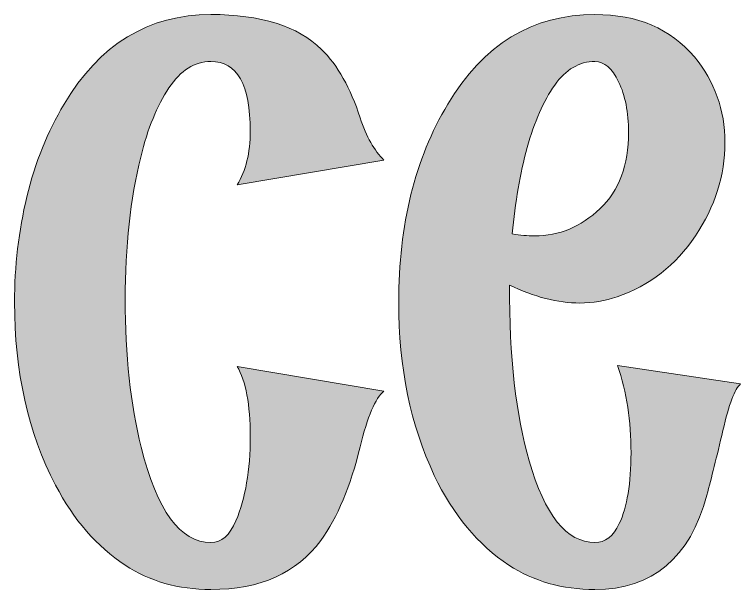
# Model space of a CAD drawing. Header units: inches. Extents: x 163 to 918, y -951 to -129.
# Drawn here: x 718.6 to 917.3, y -950.2 to -792.8 of the extents above; entities that cross this region are included whole.
import ezdxf

# ---------------------------------------------------------------- set-up
doc = ezdxf.new("R2010")
doc.units = ezdxf.units.IN
doc.header["$MEASUREMENT"] = 0
doc.layers.add('Layer 1', color=7, linetype='Continuous')

# ---------------------------------------------------------------- blocks, each defined once
blk = doc.blocks.new('block 4')
at = {"layer": 'Layer 1', "true_color": 0x030405}
h = blk.add_hatch(color=178, dxfattribs=at)
h.dxf.hatch_style = 2
edge = h.paths.add_edge_path()
edge.add_spline(control_points=[(772.34, -950.2), (763.38, -950.2), (755.57, -947.98), (748.91, -943.54), (741.11, -938.41), (734.75, -931.1), (729.85, -921.61), (722.35, -907.3), (718.6, -890.61), (718.6, -871.55), (718.6, -861.68), (719.73, -852.05), (721.99, -842.68), (724.25, -833.3), (727.63, -824.86), (732.15, -817.36), (741.87, -800.98), (755.27, -792.79), (772.34, -792.79), (786.03, -792.79), (796.14, -795.96), (802.65, -802.32), (807.08, -806.68), (810.6, -812.92), (813.21, -821.03), (814.89, -826.24), (817.07, -830.1), (819.75, -832.63), (819.75, -832.63), (779.57, -839.4), (779.57, -839.4), (781.94, -835.58), (783.13, -830.68), (783.13, -824.71), (783.13, -812), (779.53, -805.65), (772.34, -805.65), (767.89, -805.65), (764.07, -808.06), (760.85, -812.88), (757.64, -817.7), (755.07, -824.02), (753.16, -831.82), (750.33, -843.31), (748.91, -856.28), (748.91, -870.75), (748.91, -886.06), (750.37, -899.56), (753.28, -911.27), (757.64, -928.65), (763.99, -937.34), (772.34, -937.34), (775.24, -937.34), (777.54, -935.35), (779.22, -931.37), (781.83, -925.24), (783.13, -917.55), (783.13, -908.29), (783.13, -899.56), (781.94, -893.17), (779.57, -889.12), (779.57, -889.12), (819.75, -895.89), (819.75, -895.89), (817.38, -897.8), (815.2, -902.89), (813.21, -911.16), (810.6, -921.95), (807.01, -930.49), (802.42, -936.76), (795.91, -945.72), (785.88, -950.2), (772.34, -950.2)], knot_values=[0, 0, 0, 0, 1, 1, 1, 2, 2, 2, 3, 3, 3, 4, 4, 4, 5, 5, 5, 6, 6, 6, 7, 7, 7, 8, 8, 8, 9, 9, 9, 10, 10, 10, 11, 11, 11, 12, 12, 12, 13, 13, 13, 14, 14, 14, 15, 15, 15, 16, 16, 16, 17, 17, 17, 18, 18, 18, 19, 19, 19, 20, 20, 20, 21, 21, 21, 22, 22, 22, 23, 23, 23, 24, 24, 24, 24], degree=3, periodic=1)
h = blk.add_hatch(color=178, dxfattribs=at)
h.dxf.hatch_style = 2
edge = h.paths.add_edge_path()
edge.add_spline(control_points=[(877.5, -950.2), (868.55, -950.2), (860.7, -947.98), (853.97, -943.54), (845.47, -937.95), (838.66, -929.76), (833.53, -918.97), (827.02, -905.19), (823.77, -889.39), (823.77, -871.55), (823.77, -850.35), (828.25, -832.28), (837.2, -817.36), (846.92, -800.98), (860.36, -792.79), (877.5, -792.79), (889.14, -792.79), (898.21, -796.65), (904.71, -804.38), (910.3, -811.12), (913.09, -818.93), (913.09, -827.81), (913.09, -836.84), (910.4, -845.37), (905, -853.41), (899.6, -861.45), (892.47, -867), (883.59, -870.06), (880.3, -871.21), (876.89, -871.78), (873.37, -871.78), (867.32, -871.78), (860.89, -870.13), (854.08, -866.84), (854.08, -886.52), (855.88, -902.55), (859.48, -914.95), (863.76, -929.87), (869.77, -937.34), (877.5, -937.34), (880.33, -937.34), (882.56, -935.61), (884.16, -932.17), (886.3, -927.58), (887.38, -921.11), (887.38, -912.77), (887.38, -904.12), (886.15, -896.16), (883.7, -888.89), (883.7, -888.89), (917.34, -893.94), (917.34, -893.94), (915.81, -895.24), (914.2, -899.49), (912.52, -906.68), (910.84, -913.88), (909.38, -919.77), (908.16, -924.36), (903.49, -941.59), (893.27, -950.2), (877.5, -950.2)], knot_values=[0, 0, 0, 0, 1, 1, 1, 2, 2, 2, 3, 3, 3, 4, 4, 4, 5, 5, 5, 6, 6, 6, 7, 7, 7, 8, 8, 8, 9, 9, 9, 10, 10, 10, 11, 11, 11, 12, 12, 12, 13, 13, 13, 14, 14, 14, 15, 15, 15, 16, 16, 16, 17, 17, 17, 18, 18, 18, 19, 19, 19, 20, 20, 20, 20], degree=3, periodic=1)
edge = h.paths.add_edge_path()
edge.add_spline(control_points=[(860.97, -853.41), (867.7, -853.41), (873.67, -850.92), (878.88, -845.95), (884.09, -840.97), (886.69, -834.01), (886.69, -825.05), (886.69, -819.54), (885.79, -814.93), (883.99, -811.22), (882.19, -807.5), (880.03, -805.65), (877.5, -805.65), (873.22, -805.65), (869.54, -807.81), (866.48, -812.13), (863.42, -816.46), (860.91, -822.16), (858.96, -829.24), (857.01, -836.32), (855.65, -844.19), (854.88, -852.84), (857.03, -853.22), (859.06, -853.41), (860.97, -853.41)], knot_values=[0, 0, 0, 0, 1, 1, 1, 2, 2, 2, 3, 3, 3, 4, 4, 4, 5, 5, 5, 6, 6, 6, 7, 7, 7, 8, 8, 8, 8], degree=3, periodic=1)
at = {"layer": 'Layer 1', "lineweight": 0}
for points, knots in [([(772.34, -950.2), (763.38, -950.2), (755.57, -947.98), (748.91, -943.54), (741.11, -938.41), (734.75, -931.1), (729.85, -921.61), (722.35, -907.3), (718.6, -890.61), (718.6, -871.55), (718.6, -861.68), (719.73, -852.05), (721.99, -842.68), (724.25, -833.3), (727.63, -824.86), (732.15, -817.36), (741.87, -800.98), (755.27, -792.79), (772.34, -792.79), (786.03, -792.79), (796.14, -795.96), (802.65, -802.32), (807.08, -806.68), (810.6, -812.92), (813.21, -821.03), (814.89, -826.24), (817.07, -830.1), (819.75, -832.63), (819.75, -832.63), (779.57, -839.4), (779.57, -839.4), (781.94, -835.58), (783.13, -830.68), (783.13, -824.71), (783.13, -812), (779.53, -805.65), (772.34, -805.65), (767.89, -805.65), (764.07, -808.06), (760.85, -812.88), (757.64, -817.7), (755.07, -824.02), (753.16, -831.82), (750.33, -843.31), (748.91, -856.28), (748.91, -870.75), (748.91, -886.06), (750.37, -899.56), (753.28, -911.27), (757.64, -928.65), (763.99, -937.34), (772.34, -937.34), (775.24, -937.34), (777.54, -935.35), (779.22, -931.37), (781.83, -925.24), (783.13, -917.55), (783.13, -908.29), (783.13, -899.56), (781.94, -893.17), (779.57, -889.12), (779.57, -889.12), (819.75, -895.89), (819.75, -895.89), (817.38, -897.8), (815.2, -902.89), (813.21, -911.16), (810.6, -921.95), (807.01, -930.49), (802.42, -936.76), (795.91, -945.72), (785.88, -950.2), (772.34, -950.2)], [0, 0, 0, 0, 1, 1, 1, 2, 2, 2, 3, 3, 3, 4, 4, 4, 5, 5, 5, 6, 6, 6, 7, 7, 7, 8, 8, 8, 9, 9, 9, 10, 10, 10, 11, 11, 11, 12, 12, 12, 13, 13, 13, 14, 14, 14, 15, 15, 15, 16, 16, 16, 17, 17, 17, 18, 18, 18, 19, 19, 19, 20, 20, 20, 21, 21, 21, 22, 22, 22, 23, 23, 23, 24, 24, 24, 24]), ([(877.5, -950.2), (868.55, -950.2), (860.7, -947.98), (853.97, -943.54), (845.47, -937.95), (838.66, -929.76), (833.53, -918.97), (827.02, -905.19), (823.77, -889.39), (823.77, -871.55), (823.77, -850.35), (828.25, -832.28), (837.2, -817.36), (846.92, -800.98), (860.36, -792.79), (877.5, -792.79), (889.14, -792.79), (898.21, -796.65), (904.71, -804.38), (910.3, -811.12), (913.09, -818.93), (913.09, -827.81), (913.09, -836.84), (910.4, -845.37), (905, -853.41), (899.6, -861.45), (892.47, -867), (883.59, -870.06), (880.3, -871.21), (876.89, -871.78), (873.37, -871.78), (867.32, -871.78), (860.89, -870.13), (854.08, -866.84), (854.08, -886.52), (855.88, -902.55), (859.48, -914.95), (863.76, -929.87), (869.77, -937.34), (877.5, -937.34), (880.33, -937.34), (882.56, -935.61), (884.16, -932.17), (886.3, -927.58), (887.38, -921.11), (887.38, -912.77), (887.38, -904.12), (886.15, -896.16), (883.7, -888.89), (883.7, -888.89), (917.34, -893.94), (917.34, -893.94), (915.81, -895.24), (914.2, -899.49), (912.52, -906.68), (910.84, -913.88), (909.38, -919.77), (908.16, -924.36), (903.49, -941.59), (893.27, -950.2), (877.5, -950.2)], [0, 0, 0, 0, 1, 1, 1, 2, 2, 2, 3, 3, 3, 4, 4, 4, 5, 5, 5, 6, 6, 6, 7, 7, 7, 8, 8, 8, 9, 9, 9, 10, 10, 10, 11, 11, 11, 12, 12, 12, 13, 13, 13, 14, 14, 14, 15, 15, 15, 16, 16, 16, 17, 17, 17, 18, 18, 18, 19, 19, 19, 20, 20, 20, 20]), ([(860.97, -853.41), (867.7, -853.41), (873.67, -850.92), (878.88, -845.95), (884.09, -840.97), (886.69, -834.01), (886.69, -825.05), (886.69, -819.54), (885.79, -814.93), (883.99, -811.22), (882.19, -807.5), (880.03, -805.65), (877.5, -805.65), (873.22, -805.65), (869.54, -807.81), (866.48, -812.13), (863.42, -816.46), (860.91, -822.16), (858.96, -829.24), (857.01, -836.32), (855.65, -844.19), (854.88, -852.84), (857.03, -853.22), (859.06, -853.41), (860.97, -853.41)], [0, 0, 0, 0, 1, 1, 1, 2, 2, 2, 3, 3, 3, 4, 4, 4, 5, 5, 5, 6, 6, 6, 7, 7, 7, 8, 8, 8, 8])]:
    blk.add_open_spline(points, degree=3, knots=knots, dxfattribs=at)
blk = doc.blocks.new('block 2')
at = {"layer": 'Layer 1'}
blk.add_blockref('block 4', (0, 0), dxfattribs=at)

msp = doc.modelspace()

# ---------------------------------------------------------------- block references
at = {"layer": 'Layer 1'}
msp.add_blockref('block 2', (0, 0), dxfattribs=at)

doc.saveas('drawing.dxf')
